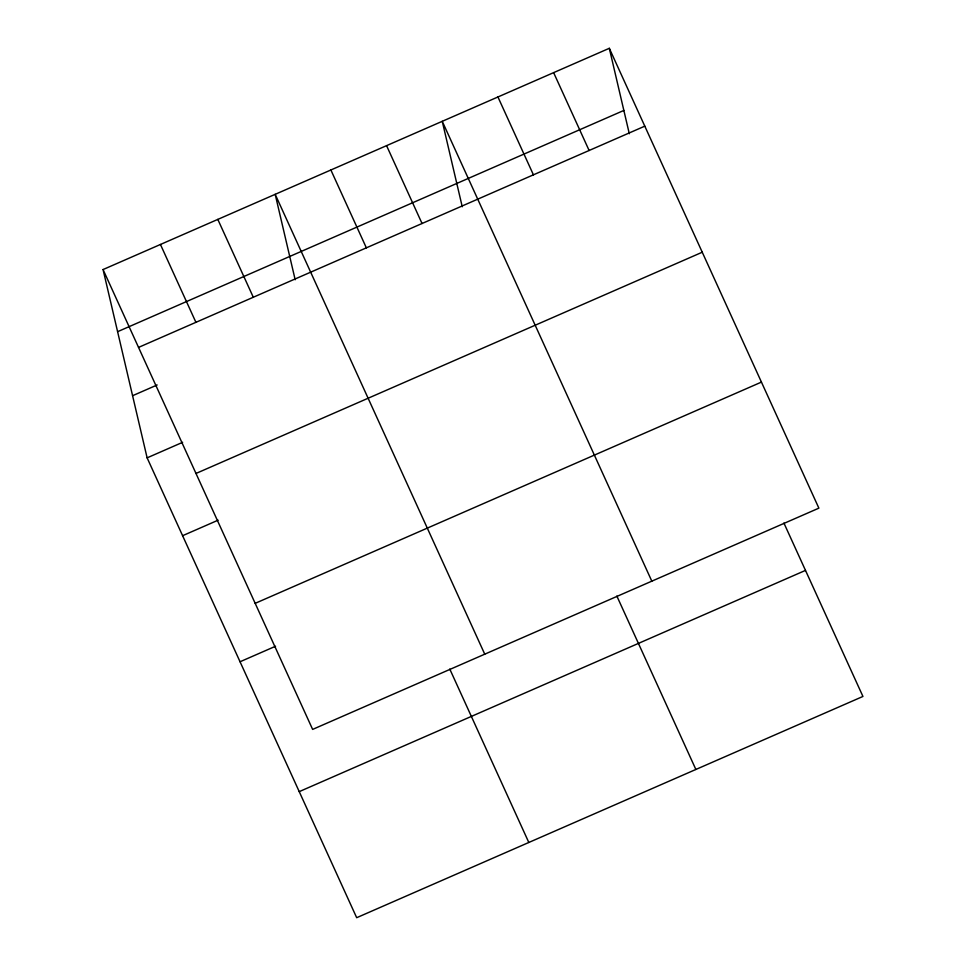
<?xml version="1.0" encoding="UTF-8"?>
<svg xmlns="http://www.w3.org/2000/svg" width="966" height="966" viewBox="0 0 966 966"><rect width="100%" height="100%" fill="white"/><g stroke="black" fill="none" stroke-linecap="round" stroke-linejoin="round"><path stroke-width="1.45" d="M103.06 269.55L609.317 48.3L818.878 508.152L312.634 729.402L103.06 269.55L147.122 457.848L356.683 917.7L862.94 696.45L783.909 523.041M117.598 331.688L623.855 110.438M138.549 347.398L644.793 126.16M132.583 395.71L157.168 384.963M147.122 457.848L182.634 442.319M195.989 473.461L702.246 252.223M182.598 535.707L218.111 520.179M255.181 603.339L761.437 382.101M240.051 661.758L275.564 646.242M299.231 791.637L805.487 570.399M553.627 72.631L589.115 150.491M497.937 96.974L533.425 174.834M651.821 581.17L442.247 121.305L462.243 206.736M616.851 596.058L695.87 769.467M386.569 145.649L422.045 223.508M330.879 169.98L366.355 247.839M484.751 654.175L275.189 194.323L295.173 279.742M449.782 669.064L528.813 842.473M217.809 219.391L253.297 297.25M160.441 244.47L195.917 322.33M609.317 48.3L629.301 133.719"/></g></svg>
